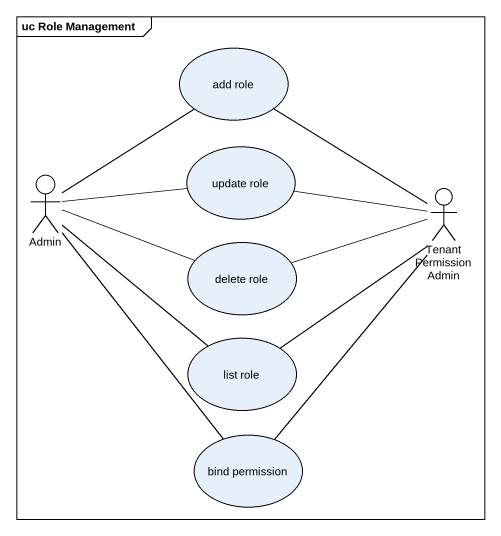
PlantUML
@startuml
mainframe uc Role Management
usecase "add role" as add_role
actor Admin
usecase "update role" as update_role
actor "Tenant Permission Admin" as Tenant_Permission_Admin
usecase "delete role" as delete_role
usecase "list role" as list_role
usecase "bind permission" as bind_permission
Admin -up- add_role
Admin -right- update_role
Admin -right- delete_role
Admin -- list_role
Admin -- bind_permission
Tenant_Permission_Admin -up- add_role
Tenant_Permission_Admin -left- update_role
Tenant_Permission_Admin -left- delete_role
Tenant_Permission_Admin -- list_role
Tenant_Permission_Admin -- bind_permission
@enduml
